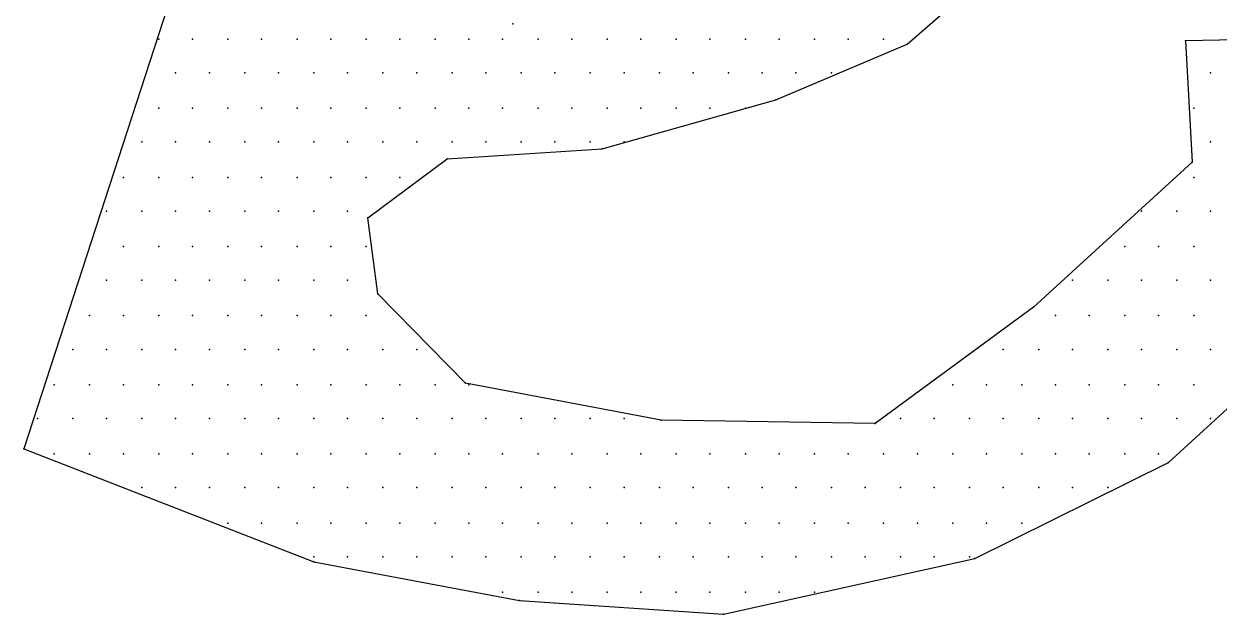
# Model space of a CAD drawing. Extents: x 180421 to 181317, y 668879 to 669680.
# Drawn here: x 180623.005 to 180626.748, y 669621.802 to 669623.65 of the extents above; entities that cross this region are included whole.
import ezdxf

# ---------------------------------------------------------------- set-up
doc = ezdxf.new("R2010")
doc.units = 0
doc.header["$LTSCALE"] = 2.5
doc.header["$MEASUREMENT"] = 0
doc.layers.add('KOTERET', color=1, linetype='CONTINUOUS')

msp = doc.modelspace()

# ---------------------------------------------------------------- linework, layer by layer
at = {"layer": 'KOTERET', "color": 2, "linetype": 'Continuous'}
for points in [[(180623.9343, 669625.1751), (180623.0053, 669622.3197)], [(180625.7711, 669623.5864), (180626.1036, 669623.8767)], [(180623.4275, 669623.6022), (180623.4275, 669623.6022)], [(180623.5331, 669623.6022), (180623.5331, 669623.6022)], [(180623.644, 669623.6022), (180623.644, 669623.6022)], [(180623.7495, 669623.6022), (180623.7495, 669623.6022)], [(180623.8604, 669623.6022), (180623.8604, 669623.6022)], [(180623.9659, 669623.6022), (180623.9659, 669623.6022)], [(180624.0768, 669623.6022), (180624.0768, 669623.6022)], [(180624.1823, 669623.6022), (180624.1823, 669623.6022)], [(180624.2932, 669623.6022), (180624.2932, 669623.6022)], [(180624.3987, 669623.6022), (180624.3987, 669623.6022)], [(180624.5043, 669623.6022), (180624.5043, 669623.6022)], [(180624.6151, 669623.6022), (180624.6151, 669623.6022)], [(180624.7207, 669623.6022), (180624.7207, 669623.6022)], [(180624.8315, 669623.6022), (180624.8315, 669623.6022)], [(180624.9371, 669623.6022), (180624.9371, 669623.6022)], [(180625.0479, 669623.6022), (180625.0479, 669623.6022)], [(180625.1535, 669623.6022), (180625.1535, 669623.6022)], [(180625.2643, 669623.6022), (180625.2643, 669623.6022)], [(180625.3699, 669623.6022), (180625.3699, 669623.6022)], [(180625.4808, 669623.6022), (180625.4808, 669623.6022)], [(180625.5863, 669623.6022), (180625.5863, 669623.6022)], [(180625.6972, 669623.6022), (180625.6972, 669623.6022)], [(180627.7029, 669623.6181), (180626.6419, 669623.597)], [(180626.6419, 669623.597), (180626.6631, 669623.2169)], [(180625.3594, 669623.4122), (180625.7711, 669623.5864)], [(180623.4803, 669623.4967), (180623.4803, 669623.4967)], [(180623.5859, 669623.4967), (180623.5859, 669623.4967)], [(180623.6967, 669623.4967), (180623.6967, 669623.4967)], [(180623.8023, 669623.4967), (180623.8023, 669623.4967)], [(180623.9131, 669623.4967), (180623.9131, 669623.4967)], [(180624.0187, 669623.4967), (180624.0187, 669623.4967)], [(180624.1295, 669623.4967), (180624.1295, 669623.4967)], [(180624.2351, 669623.4967), (180624.2351, 669623.4967)], [(180624.3459, 669623.4967), (180624.3459, 669623.4967)], [(180624.4515, 669623.4967), (180624.4515, 669623.4967)], [(180624.5624, 669623.4967), (180624.5624, 669623.4967)], [(180624.6679, 669623.4967), (180624.6679, 669623.4967)], [(180624.7788, 669623.4967), (180624.7788, 669623.4967)], [(180624.8843, 669623.4967), (180624.8843, 669623.4967)], [(180624.9952, 669623.4967), (180624.9952, 669623.4967)], [(180625.1007, 669623.4967), (180625.1007, 669623.4967)], [(180625.2116, 669623.4967), (180625.2116, 669623.4967)], [(180625.3171, 669623.4967), (180625.3171, 669623.4967)], [(180625.4227, 669623.4967), (180625.4227, 669623.4967)], [(180625.5335, 669623.4967), (180625.5335, 669623.4967)], [(180626.7211, 669623.4967), (180626.7211, 669623.4967)], [(180624.8157, 669623.2592), (180625.3594, 669623.4122)], [(180623.4275, 669623.3858), (180623.4275, 669623.3858)], [(180623.5331, 669623.3858), (180623.5331, 669623.3858)], [(180623.644, 669623.3858), (180623.644, 669623.3858)], [(180623.7495, 669623.3858), (180623.7495, 669623.3858)], [(180623.8604, 669623.3858), (180623.8604, 669623.3858)], [(180623.9659, 669623.3858), (180623.9659, 669623.3858)], [(180624.0768, 669623.3858), (180624.0768, 669623.3858)], [(180624.1823, 669623.3858), (180624.1823, 669623.3858)], [(180624.2932, 669623.3858), (180624.2932, 669623.3858)], [(180624.3987, 669623.3858), (180624.3987, 669623.3858)], [(180624.5043, 669623.3858), (180624.5043, 669623.3858)], [(180624.6151, 669623.3858), (180624.6151, 669623.3858)], [(180624.7207, 669623.3858), (180624.7207, 669623.3858)], [(180624.8315, 669623.3858), (180624.8315, 669623.3858)], [(180624.9371, 669623.3858), (180624.9371, 669623.3858)], [(180625.0479, 669623.3858), (180625.0479, 669623.3858)], [(180625.1535, 669623.3858), (180625.1535, 669623.3858)], [(180625.2643, 669623.3858), (180625.2643, 669623.3858)], [(180626.6683, 669623.3858), (180626.6683, 669623.3858)], [(180623.3748, 669623.2803), (180623.3748, 669623.2803)], [(180623.4803, 669623.2803), (180623.4803, 669623.2803)], [(180623.5859, 669623.2803), (180623.5859, 669623.2803)], [(180623.6967, 669623.2803), (180623.6967, 669623.2803)], [(180623.8023, 669623.2803), (180623.8023, 669623.2803)], [(180623.9131, 669623.2803), (180623.9131, 669623.2803)], [(180624.0187, 669623.2803), (180624.0187, 669623.2803)], [(180624.1295, 669623.2803), (180624.1295, 669623.2803)], [(180624.2351, 669623.2803), (180624.2351, 669623.2803)], [(180624.3301, 669623.2275), (180624.8157, 669623.2592)], [(180624.3459, 669623.2803), (180624.3459, 669623.2803)], [(180624.4515, 669623.2803), (180624.4515, 669623.2803)], [(180624.5624, 669623.2803), (180624.5624, 669623.2803)], [(180624.6679, 669623.2803), (180624.6679, 669623.2803)], [(180624.7788, 669623.2803), (180624.7788, 669623.2803)], [(180624.8843, 669623.2803), (180624.8843, 669623.2803)], [(180626.7211, 669623.2803), (180626.7211, 669623.2803)], [(180624.082, 669623.0428), (180624.3301, 669623.2275)], [(180626.6631, 669623.2169), (180626.1669, 669622.763)], [(180623.3167, 669623.1694), (180623.3167, 669623.1694)], [(180623.4275, 669623.1694), (180623.4275, 669623.1694)], [(180623.5331, 669623.1694), (180623.5331, 669623.1694)], [(180623.644, 669623.1694), (180623.644, 669623.1694)], [(180623.7495, 669623.1694), (180623.7495, 669623.1694)], [(180623.8604, 669623.1694), (180623.8604, 669623.1694)], [(180623.9659, 669623.1694), (180623.9659, 669623.1694)], [(180624.0768, 669623.1694), (180624.0768, 669623.1694)], [(180624.1823, 669623.1694), (180624.1823, 669623.1694)], [(180626.6683, 669623.1694), (180626.6683, 669623.1694)], [(180623.2639, 669623.0639), (180623.2639, 669623.0639)], [(180623.3748, 669623.0639), (180623.3748, 669623.0639)], [(180623.4803, 669623.0639), (180623.4803, 669623.0639)], [(180623.5859, 669623.0639), (180623.5859, 669623.0639)], [(180623.6967, 669623.0639), (180623.6967, 669623.0639)], [(180623.8023, 669623.0639), (180623.8023, 669623.0639)], [(180623.9131, 669623.0639), (180623.9131, 669623.0639)], [(180624.0187, 669623.0639), (180624.0187, 669623.0639)], [(180624.1137, 669622.8052), (180624.082, 669623.0428)], [(180626.5047, 669623.0639), (180626.5047, 669623.0639)], [(180626.6156, 669623.0639), (180626.6156, 669623.0639)], [(180626.7211, 669623.0639), (180626.7211, 669623.0639)], [(180623.3167, 669622.953), (180623.3167, 669622.953)], [(180623.4275, 669622.953), (180623.4275, 669622.953)], [(180623.5331, 669622.953), (180623.5331, 669622.953)], [(180623.644, 669622.953), (180623.644, 669622.953)], [(180623.7495, 669622.953), (180623.7495, 669622.953)], [(180623.8604, 669622.953), (180623.8604, 669622.953)], [(180623.9659, 669622.953), (180623.9659, 669622.953)], [(180624.0768, 669622.953), (180624.0768, 669622.953)], [(180626.4519, 669622.953), (180626.4519, 669622.953)], [(180626.5575, 669622.953), (180626.5575, 669622.953)], [(180626.6683, 669622.953), (180626.6683, 669622.953)], [(180623.2639, 669622.8475), (180623.2639, 669622.8475)], [(180623.3748, 669622.8475), (180623.3748, 669622.8475)], [(180623.4803, 669622.8475), (180623.4803, 669622.8475)], [(180623.5859, 669622.8475), (180623.5859, 669622.8475)], [(180623.6967, 669622.8475), (180623.6967, 669622.8475)], [(180623.8023, 669622.8475), (180623.8023, 669622.8475)], [(180623.9131, 669622.8475), (180623.9131, 669622.8475)], [(180624.0187, 669622.8475), (180624.0187, 669622.8475)], [(180626.2883, 669622.8475), (180626.2883, 669622.8475)], [(180626.3992, 669622.8475), (180626.3992, 669622.8475)], [(180626.5047, 669622.8475), (180626.5047, 669622.8475)], [(180626.6156, 669622.8475), (180626.6156, 669622.8475)], [(180626.7211, 669622.8475), (180626.7211, 669622.8475)], [(180624.3882, 669622.5255), (180624.1137, 669622.8052)], [(180626.5892, 669622.2774), (180627.1962, 669622.8316)], [(180623.2111, 669622.7366), (180623.2111, 669622.7366)], [(180623.3167, 669622.7366), (180623.3167, 669622.7366)], [(180623.4275, 669622.7366), (180623.4275, 669622.7366)], [(180623.5331, 669622.7366), (180623.5331, 669622.7366)], [(180623.644, 669622.7366), (180623.644, 669622.7366)], [(180623.7495, 669622.7366), (180623.7495, 669622.7366)], [(180623.8604, 669622.7366), (180623.8604, 669622.7366)], [(180623.9659, 669622.7366), (180623.9659, 669622.7366)], [(180624.0768, 669622.7366), (180624.0768, 669622.7366)], [(180626.1669, 669622.763), (180625.6708, 669622.3988)], [(180626.2355, 669622.7366), (180626.2355, 669622.7366)], [(180626.3411, 669622.7366), (180626.3411, 669622.7366)], [(180626.4519, 669622.7366), (180626.4519, 669622.7366)], [(180626.5575, 669622.7366), (180626.5575, 669622.7366)], [(180626.6683, 669622.7366), (180626.6683, 669622.7366)], [(180623.1584, 669622.6311), (180623.1584, 669622.6311)], [(180623.2639, 669622.6311), (180623.2639, 669622.6311)], [(180623.3748, 669622.6311), (180623.3748, 669622.6311)], [(180623.4803, 669622.6311), (180623.4803, 669622.6311)], [(180623.5859, 669622.6311), (180623.5859, 669622.6311)], [(180623.6967, 669622.6311), (180623.6967, 669622.6311)], [(180623.8023, 669622.6311), (180623.8023, 669622.6311)], [(180623.9131, 669622.6311), (180623.9131, 669622.6311)], [(180624.0187, 669622.6311), (180624.0187, 669622.6311)], [(180624.1295, 669622.6311), (180624.1295, 669622.6311)], [(180624.2351, 669622.6311), (180624.2351, 669622.6311)], [(180626.0719, 669622.6311), (180626.0719, 669622.6311)], [(180626.1827, 669622.6311), (180626.1827, 669622.6311)], [(180626.2883, 669622.6311), (180626.2883, 669622.6311)], [(180626.3992, 669622.6311), (180626.3992, 669622.6311)], [(180626.5047, 669622.6311), (180626.5047, 669622.6311)], [(180626.6156, 669622.6311), (180626.6156, 669622.6311)], [(180626.7211, 669622.6311), (180626.7211, 669622.6311)], [(180623.1003, 669622.5202), (180623.1003, 669622.5202)], [(180623.2111, 669622.5202), (180623.2111, 669622.5202)], [(180623.3167, 669622.5202), (180623.3167, 669622.5202)], [(180623.4275, 669622.5202), (180623.4275, 669622.5202)], [(180623.5331, 669622.5202), (180623.5331, 669622.5202)], [(180623.644, 669622.5202), (180623.644, 669622.5202)], [(180623.7495, 669622.5202), (180623.7495, 669622.5202)], [(180623.8604, 669622.5202), (180623.8604, 669622.5202)], [(180623.9659, 669622.5202), (180623.9659, 669622.5202)], [(180624.0768, 669622.5202), (180624.0768, 669622.5202)], [(180624.1823, 669622.5202), (180624.1823, 669622.5202)], [(180624.2932, 669622.5202), (180624.2932, 669622.5202)], [(180625.0004, 669622.4094), (180624.3882, 669622.5255)], [(180624.3987, 669622.5202), (180624.3987, 669622.5202)], [(180625.9136, 669622.5202), (180625.9136, 669622.5202)], [(180626.0191, 669622.5202), (180626.0191, 669622.5202)], [(180626.13, 669622.5202), (180626.13, 669622.5202)], [(180626.2355, 669622.5202), (180626.2355, 669622.5202)], [(180626.3411, 669622.5202), (180626.3411, 669622.5202)], [(180626.4519, 669622.5202), (180626.4519, 669622.5202)], [(180626.5575, 669622.5202), (180626.5575, 669622.5202)], [(180626.6683, 669622.5202), (180626.6683, 669622.5202)], [(180623.0475, 669622.4147), (180623.0475, 669622.4147)], [(180623.1584, 669622.4147), (180623.1584, 669622.4147)], [(180623.2639, 669622.4147), (180623.2639, 669622.4147)], [(180623.3748, 669622.4147), (180623.3748, 669622.4147)], [(180623.4803, 669622.4147), (180623.4803, 669622.4147)], [(180623.5859, 669622.4147), (180623.5859, 669622.4147)], [(180623.6967, 669622.4147), (180623.6967, 669622.4147)], [(180623.8023, 669622.4147), (180623.8023, 669622.4147)], [(180623.9131, 669622.4147), (180623.9131, 669622.4147)], [(180624.0187, 669622.4147), (180624.0187, 669622.4147)], [(180624.1295, 669622.4147), (180624.1295, 669622.4147)], [(180624.2351, 669622.4147), (180624.2351, 669622.4147)], [(180624.3459, 669622.4147), (180624.3459, 669622.4147)], [(180624.4515, 669622.4147), (180624.4515, 669622.4147)], [(180624.5624, 669622.4147), (180624.5624, 669622.4147)], [(180624.6679, 669622.4147), (180624.6679, 669622.4147)], [(180624.7788, 669622.4147), (180624.7788, 669622.4147)], [(180624.8843, 669622.4147), (180624.8843, 669622.4147)], [(180625.6708, 669622.3988), (180625.0004, 669622.4094)], [(180625.7499, 669622.4147), (180625.7499, 669622.4147)], [(180625.8555, 669622.4147), (180625.8555, 669622.4147)], [(180625.9663, 669622.4147), (180625.9663, 669622.4147)], [(180626.0719, 669622.4147), (180626.0719, 669622.4147)], [(180626.1827, 669622.4147), (180626.1827, 669622.4147)], [(180626.2883, 669622.4147), (180626.2883, 669622.4147)], [(180626.3992, 669622.4147), (180626.3992, 669622.4147)], [(180626.5047, 669622.4147), (180626.5047, 669622.4147)], [(180626.6156, 669622.4147), (180626.6156, 669622.4147)], [(180626.7211, 669622.4147), (180626.7211, 669622.4147)], [(180623.0053, 669622.3197), (180623.9131, 669621.966)], [(180623.1003, 669622.3038), (180623.1003, 669622.3038)], [(180623.2111, 669622.3038), (180623.2111, 669622.3038)], [(180623.3167, 669622.3038), (180623.3167, 669622.3038)], [(180623.4275, 669622.3038), (180623.4275, 669622.3038)], [(180623.5331, 669622.3038), (180623.5331, 669622.3038)], [(180623.644, 669622.3038), (180623.644, 669622.3038)], [(180623.7495, 669622.3038), (180623.7495, 669622.3038)], [(180623.8604, 669622.3038), (180623.8604, 669622.3038)], [(180623.9659, 669622.3038), (180623.9659, 669622.3038)], [(180624.0768, 669622.3038), (180624.0768, 669622.3038)], [(180624.1823, 669622.3038), (180624.1823, 669622.3038)], [(180624.2932, 669622.3038), (180624.2932, 669622.3038)], [(180624.3987, 669622.3038), (180624.3987, 669622.3038)], [(180624.5043, 669622.3038), (180624.5043, 669622.3038)], [(180624.6151, 669622.3038), (180624.6151, 669622.3038)], [(180624.7207, 669622.3038), (180624.7207, 669622.3038)], [(180624.8315, 669622.3038), (180624.8315, 669622.3038)], [(180624.9371, 669622.3038), (180624.9371, 669622.3038)], [(180625.0479, 669622.3038), (180625.0479, 669622.3038)], [(180625.1535, 669622.3038), (180625.1535, 669622.3038)], [(180625.2643, 669622.3038), (180625.2643, 669622.3038)], [(180625.3699, 669622.3038), (180625.3699, 669622.3038)], [(180625.4808, 669622.3038), (180625.4808, 669622.3038)], [(180625.5863, 669622.3038), (180625.5863, 669622.3038)], [(180625.6972, 669622.3038), (180625.6972, 669622.3038)], [(180625.8027, 669622.3038), (180625.8027, 669622.3038)], [(180625.9136, 669622.3038), (180625.9136, 669622.3038)], [(180626.0191, 669622.3038), (180626.0191, 669622.3038)], [(180626.13, 669622.3038), (180626.13, 669622.3038)], [(180626.2355, 669622.3038), (180626.2355, 669622.3038)], [(180626.3411, 669622.3038), (180626.3411, 669622.3038)], [(180626.4519, 669622.3038), (180626.4519, 669622.3038)], [(180626.5575, 669622.3038), (180626.5575, 669622.3038)], [(180625.9822, 669621.9766), (180626.5892, 669622.2774)], [(180623.3748, 669622.1983), (180623.3748, 669622.1983)], [(180623.4803, 669622.1983), (180623.4803, 669622.1983)], [(180623.5859, 669622.1983), (180623.5859, 669622.1983)], [(180623.6967, 669622.1983), (180623.6967, 669622.1983)], [(180623.8023, 669622.1983), (180623.8023, 669622.1983)], [(180623.9131, 669622.1983), (180623.9131, 669622.1983)], [(180624.0187, 669622.1983), (180624.0187, 669622.1983)], [(180624.1295, 669622.1983), (180624.1295, 669622.1983)], [(180624.2351, 669622.1983), (180624.2351, 669622.1983)], [(180624.3459, 669622.1983), (180624.3459, 669622.1983)], [(180624.4515, 669622.1983), (180624.4515, 669622.1983)], [(180624.5624, 669622.1983), (180624.5624, 669622.1983)], [(180624.6679, 669622.1983), (180624.6679, 669622.1983)], [(180624.7788, 669622.1983), (180624.7788, 669622.1983)], [(180624.8843, 669622.1983), (180624.8843, 669622.1983)], [(180624.9952, 669622.1983), (180624.9952, 669622.1983)], [(180625.1007, 669622.1983), (180625.1007, 669622.1983)], [(180625.2116, 669622.1983), (180625.2116, 669622.1983)], [(180625.3171, 669622.1983), (180625.3171, 669622.1983)], [(180625.4227, 669622.1983), (180625.4227, 669622.1983)], [(180625.5335, 669622.1983), (180625.5335, 669622.1983)], [(180625.6391, 669622.1983), (180625.6391, 669622.1983)], [(180625.7499, 669622.1983), (180625.7499, 669622.1983)], [(180625.8555, 669622.1983), (180625.8555, 669622.1983)], [(180625.9663, 669622.1983), (180625.9663, 669622.1983)], [(180626.0719, 669622.1983), (180626.0719, 669622.1983)], [(180626.1827, 669622.1983), (180626.1827, 669622.1983)], [(180626.2883, 669622.1983), (180626.2883, 669622.1983)], [(180626.3992, 669622.1983), (180626.3992, 669622.1983)], [(180623.644, 669622.0874), (180623.644, 669622.0874)], [(180623.7495, 669622.0874), (180623.7495, 669622.0874)], [(180623.8604, 669622.0874), (180623.8604, 669622.0874)], [(180623.9659, 669622.0874), (180623.9659, 669622.0874)], [(180624.0768, 669622.0874), (180624.0768, 669622.0874)], [(180624.1823, 669622.0874), (180624.1823, 669622.0874)], [(180624.2932, 669622.0874), (180624.2932, 669622.0874)], [(180624.3987, 669622.0874), (180624.3987, 669622.0874)], [(180624.5043, 669622.0874), (180624.5043, 669622.0874)], [(180624.6151, 669622.0874), (180624.6151, 669622.0874)], [(180624.7207, 669622.0874), (180624.7207, 669622.0874)], [(180624.8315, 669622.0874), (180624.8315, 669622.0874)], [(180624.9371, 669622.0874), (180624.9371, 669622.0874)], [(180625.0479, 669622.0874), (180625.0479, 669622.0874)], [(180625.1535, 669622.0874), (180625.1535, 669622.0874)], [(180625.2643, 669622.0874), (180625.2643, 669622.0874)], [(180625.3699, 669622.0874), (180625.3699, 669622.0874)], [(180625.4808, 669622.0874), (180625.4808, 669622.0874)], [(180625.5863, 669622.0874), (180625.5863, 669622.0874)], [(180625.6972, 669622.0874), (180625.6972, 669622.0874)], [(180625.8027, 669622.0874), (180625.8027, 669622.0874)], [(180625.9136, 669622.0874), (180625.9136, 669622.0874)], [(180626.0191, 669622.0874), (180626.0191, 669622.0874)], [(180626.13, 669622.0874), (180626.13, 669622.0874)], [(180623.9131, 669621.9818), (180623.9131, 669621.9818)], [(180624.0187, 669621.9818), (180624.0187, 669621.9818)], [(180624.1295, 669621.9818), (180624.1295, 669621.9818)], [(180624.2351, 669621.9818), (180624.2351, 669621.9818)], [(180624.3459, 669621.9818), (180624.3459, 669621.9818)], [(180624.4515, 669621.9818), (180624.4515, 669621.9818)], [(180624.5624, 669621.9818), (180624.5624, 669621.9818)], [(180624.6679, 669621.9818), (180624.6679, 669621.9818)], [(180624.7788, 669621.9818), (180624.7788, 669621.9818)], [(180624.8843, 669621.9818), (180624.8843, 669621.9818)], [(180624.9952, 669621.9818), (180624.9952, 669621.9818)], [(180625.1007, 669621.9818), (180625.1007, 669621.9818)], [(180625.2116, 669621.9818), (180625.2116, 669621.9818)], [(180625.3171, 669621.9818), (180625.3171, 669621.9818)], [(180625.4227, 669621.9818), (180625.4227, 669621.9818)], [(180625.5335, 669621.9818), (180625.5335, 669621.9818)], [(180625.6391, 669621.9818), (180625.6391, 669621.9818)], [(180625.7499, 669621.9818), (180625.7499, 669621.9818)], [(180625.8555, 669621.9818), (180625.8555, 669621.9818)], [(180625.9663, 669621.9818), (180625.9663, 669621.9818)], [(180623.9131, 669621.966), (180624.5571, 669621.8446)], [(180625.1957, 669621.8024), (180625.9822, 669621.9766)], [(180624.5043, 669621.871), (180624.5043, 669621.871)], [(180624.6151, 669621.871), (180624.6151, 669621.871)], [(180624.7207, 669621.871), (180624.7207, 669621.871)], [(180624.8315, 669621.871), (180624.8315, 669621.871)], [(180624.9371, 669621.871), (180624.9371, 669621.871)], [(180625.0479, 669621.871), (180625.0479, 669621.871)], [(180625.1535, 669621.871), (180625.1535, 669621.871)], [(180625.2643, 669621.871), (180625.2643, 669621.871)], [(180625.3699, 669621.871), (180625.3699, 669621.871)], [(180625.4808, 669621.871), (180625.4808, 669621.871)], [(180624.5571, 669621.8446), (180625.1957, 669621.8024)]]:
    msp.add_lwpolyline(points, dxfattribs=at)
at = {"layer": 'KOTERET', "color": 1}
for p in [(180624.536, 669623.6497), (180624.536, 669623.6497), (180623.4275, 669623.6022), (180623.4275, 669623.6022), (180623.5331, 669623.6022), (180623.5331, 669623.6022), (180623.644, 669623.6022), (180623.644, 669623.6022), (180623.7495, 669623.6022), (180623.7495, 669623.6022), (180623.8604, 669623.6022), (180623.8604, 669623.6022), (180623.9659, 669623.6022), (180623.9659, 669623.6022), (180624.0768, 669623.6022), (180624.0768, 669623.6022), (180624.1823, 669623.6022), (180624.1823, 669623.6022), (180624.2932, 669623.6022), (180624.2932, 669623.6022), (180624.3987, 669623.6022), (180624.3987, 669623.6022), (180624.5043, 669623.6022), (180624.5043, 669623.6022), (180624.6151, 669623.6022), (180624.6151, 669623.6022), (180624.7207, 669623.6022), (180624.7207, 669623.6022), (180624.8315, 669623.6022), (180624.8315, 669623.6022), (180624.9371, 669623.6022), (180624.9371, 669623.6022), (180625.0479, 669623.6022), (180625.0479, 669623.6022), (180625.1535, 669623.6022), (180625.1535, 669623.6022), (180625.2643, 669623.6022), (180625.2643, 669623.6022), (180625.3699, 669623.6022), (180625.3699, 669623.6022), (180625.4808, 669623.6022), (180625.4808, 669623.6022), (180625.5863, 669623.6022), (180625.5863, 669623.6022), (180625.6972, 669623.6022), (180625.6972, 669623.6022), (180626.6419, 669623.597), (180626.6419, 669623.597), (180625.7711, 669623.5864), (180625.7711, 669623.5864), (180623.4803, 669623.4967), (180623.4803, 669623.4967), (180623.5859, 669623.4967), (180623.5859, 669623.4967), (180623.6967, 669623.4967), (180623.6967, 669623.4967), (180623.8023, 669623.4967), (180623.8023, 669623.4967), (180623.9131, 669623.4967), (180623.9131, 669623.4967), (180624.0187, 669623.4967), (180624.0187, 669623.4967), (180624.1295, 669623.4967), (180624.1295, 669623.4967), (180624.2351, 669623.4967), (180624.2351, 669623.4967), (180624.3459, 669623.4967), (180624.3459, 669623.4967), (180624.4515, 669623.4967), (180624.4515, 669623.4967), (180624.5624, 669623.4967), (180624.5624, 669623.4967), (180624.6679, 669623.4967), (180624.6679, 669623.4967), (180624.7788, 669623.4967), (180624.7788, 669623.4967), (180624.8843, 669623.4967), (180624.8843, 669623.4967), (180624.9952, 669623.4967), (180624.9952, 669623.4967), (180625.1007, 669623.4967), (180625.1007, 669623.4967), (180625.2116, 669623.4967), (180625.2116, 669623.4967), (180625.3171, 669623.4967), (180625.3171, 669623.4967), (180625.4227, 669623.4967), (180625.4227, 669623.4967), (180625.5335, 669623.4967), (180625.5335, 669623.4967), (180626.7211, 669623.4967), (180626.7211, 669623.4967), (180625.3594, 669623.4122), (180625.3594, 669623.4122), (180623.4275, 669623.3858), (180623.4275, 669623.3858), (180623.5331, 669623.3858), (180623.5331, 669623.3858), (180623.644, 669623.3858), (180623.644, 669623.3858), (180623.7495, 669623.3858), (180623.7495, 669623.3858), (180623.8604, 669623.3858), (180623.8604, 669623.3858), (180623.9659, 669623.3858), (180623.9659, 669623.3858), (180624.0768, 669623.3858), (180624.0768, 669623.3858), (180624.1823, 669623.3858), (180624.1823, 669623.3858), (180624.2932, 669623.3858), (180624.2932, 669623.3858), (180624.3987, 669623.3858), (180624.3987, 669623.3858), (180624.5043, 669623.3858), (180624.5043, 669623.3858), (180624.6151, 669623.3858), (180624.6151, 669623.3858), (180624.7207, 669623.3858), (180624.7207, 669623.3858), (180624.8315, 669623.3858), (180624.8315, 669623.3858), (180624.9371, 669623.3858), (180624.9371, 669623.3858), (180625.0479, 669623.3858), (180625.0479, 669623.3858), (180625.1535, 669623.3858), (180625.1535, 669623.3858), (180625.2643, 669623.3858), (180625.2643, 669623.3858), (180626.6683, 669623.3858), (180626.6683, 669623.3858), (180623.3748, 669623.2803), (180623.3748, 669623.2803), (180623.4803, 669623.2803), (180623.4803, 669623.2803), (180623.5859, 669623.2803), (180623.5859, 669623.2803), (180623.6967, 669623.2803), (180623.6967, 669623.2803), (180623.8023, 669623.2803), (180623.8023, 669623.2803), (180623.9131, 669623.2803), (180623.9131, 669623.2803), (180624.0187, 669623.2803), (180624.0187, 669623.2803), (180624.1295, 669623.2803), (180624.1295, 669623.2803), (180624.2351, 669623.2803), (180624.2351, 669623.2803), (180624.3459, 669623.2803), (180624.3459, 669623.2803), (180624.4515, 669623.2803), (180624.4515, 669623.2803), (180624.5624, 669623.2803), (180624.5624, 669623.2803), (180624.6679, 669623.2803), (180624.6679, 669623.2803), (180624.7788, 669623.2803), (180624.7788, 669623.2803), (180624.8157, 669623.2592), (180624.8157, 669623.2592), (180624.8843, 669623.2803), (180624.8843, 669623.2803), (180626.7211, 669623.2803), (180626.7211, 669623.2803), (180624.3301, 669623.2275), (180624.3301, 669623.2275), (180626.6631, 669623.2169), (180626.6631, 669623.2169), (180623.3167, 669623.1694), (180623.3167, 669623.1694), (180623.4275, 669623.1694), (180623.4275, 669623.1694), (180623.5331, 669623.1694), (180623.5331, 669623.1694), (180623.644, 669623.1694), (180623.644, 669623.1694), (180623.7495, 669623.1694), (180623.7495, 669623.1694), (180623.8604, 669623.1694), (180623.8604, 669623.1694), (180623.9659, 669623.1694), (180623.9659, 669623.1694), (180624.0768, 669623.1694), (180624.0768, 669623.1694), (180624.1823, 669623.1694), (180624.1823, 669623.1694), (180626.6683, 669623.1694), (180626.6683, 669623.1694), (180623.2639, 669623.0639), (180623.2639, 669623.0639), (180623.3748, 669623.0639), (180623.3748, 669623.0639), (180623.4803, 669623.0639), (180623.4803, 669623.0639), (180623.5859, 669623.0639), (180623.5859, 669623.0639), (180623.6967, 669623.0639), (180623.6967, 669623.0639), (180623.8023, 669623.0639), (180623.8023, 669623.0639), (180623.9131, 669623.0639), (180623.9131, 669623.0639), (180624.0187, 669623.0639), (180624.0187, 669623.0639), (180624.082, 669623.0428), (180624.082, 669623.0428), (180626.5047, 669623.0639), (180626.5047, 669623.0639), (180626.6156, 669623.0639), (180626.6156, 669623.0639), (180626.7211, 669623.0639), (180626.7211, 669623.0639), (180623.3167, 669622.953), (180623.3167, 669622.953), (180623.4275, 669622.953), (180623.4275, 669622.953), (180623.5331, 669622.953), (180623.5331, 669622.953), (180623.644, 669622.953), (180623.644, 669622.953), (180623.7495, 669622.953), (180623.7495, 669622.953), (180623.8604, 669622.953), (180623.8604, 669622.953), (180623.9659, 669622.953), (180623.9659, 669622.953), (180624.0768, 669622.953), (180624.0768, 669622.953), (180626.4519, 669622.953), (180626.4519, 669622.953), (180626.5575, 669622.953), (180626.5575, 669622.953), (180626.6683, 669622.953), (180626.6683, 669622.953), (180623.2639, 669622.8475), (180623.2639, 669622.8475), (180623.3748, 669622.8475), (180623.3748, 669622.8475), (180623.4803, 669622.8475), (180623.4803, 669622.8475), (180623.5859, 669622.8475), (180623.5859, 669622.8475), (180623.6967, 669622.8475), (180623.6967, 669622.8475), (180623.8023, 669622.8475), (180623.8023, 669622.8475), (180623.9131, 669622.8475), (180623.9131, 669622.8475), (180624.0187, 669622.8475), (180624.0187, 669622.8475), (180626.2883, 669622.8475), (180626.2883, 669622.8475), (180626.3992, 669622.8475), (180626.3992, 669622.8475), (180626.5047, 669622.8475), (180626.5047, 669622.8475), (180626.6156, 669622.8475), (180626.6156, 669622.8475), (180626.7211, 669622.8475), (180626.7211, 669622.8475), (180624.1137, 669622.8052), (180624.1137, 669622.8052), (180623.2111, 669622.7366), (180623.2111, 669622.7366), (180623.3167, 669622.7366), (180623.3167, 669622.7366), (180623.4275, 669622.7366), (180623.4275, 669622.7366), (180623.5331, 669622.7366), (180623.5331, 669622.7366), (180623.644, 669622.7366), (180623.644, 669622.7366), (180623.7495, 669622.7366), (180623.7495, 669622.7366), (180623.8604, 669622.7366), (180623.8604, 669622.7366), (180623.9659, 669622.7366), (180623.9659, 669622.7366), (180624.0768, 669622.7366), (180624.0768, 669622.7366), (180626.1669, 669622.763), (180626.1669, 669622.763), (180626.2355, 669622.7366), (180626.2355, 669622.7366), (180626.3411, 669622.7366), (180626.3411, 669622.7366), (180626.4519, 669622.7366), (180626.4519, 669622.7366), (180626.5575, 669622.7366), (180626.5575, 669622.7366), (180626.6683, 669622.7366), (180626.6683, 669622.7366), (180623.1584, 669622.6311), (180623.1584, 669622.6311), (180623.2639, 669622.6311), (180623.2639, 669622.6311), (180623.3748, 669622.6311), (180623.3748, 669622.6311), (180623.4803, 669622.6311), (180623.4803, 669622.6311), (180623.5859, 669622.6311), (180623.5859, 669622.6311), (180623.6967, 669622.6311), (180623.6967, 669622.6311), (180623.8023, 669622.6311), (180623.8023, 669622.6311), (180623.9131, 669622.6311), (180623.9131, 669622.6311), (180624.0187, 669622.6311), (180624.0187, 669622.6311), (180624.1295, 669622.6311), (180624.1295, 669622.6311), (180624.2351, 669622.6311), (180624.2351, 669622.6311), (180626.0719, 669622.6311), (180626.0719, 669622.6311), (180626.1827, 669622.6311), (180626.1827, 669622.6311), (180626.2883, 669622.6311), (180626.2883, 669622.6311), (180626.3992, 669622.6311), (180626.3992, 669622.6311), (180626.5047, 669622.6311), (180626.5047, 669622.6311), (180626.6156, 669622.6311), (180626.6156, 669622.6311), (180626.7211, 669622.6311), (180626.7211, 669622.6311), (180623.1003, 669622.5202), (180623.1003, 669622.5202), (180623.2111, 669622.5202), (180623.2111, 669622.5202), (180623.3167, 669622.5202), (180623.3167, 669622.5202), (180623.4275, 669622.5202), (180623.4275, 669622.5202), (180623.5331, 669622.5202), (180623.5331, 669622.5202), (180623.644, 669622.5202), (180623.644, 669622.5202), (180623.7495, 669622.5202), (180623.7495, 669622.5202), (180623.8604, 669622.5202), (180623.8604, 669622.5202), (180623.9659, 669622.5202), (180623.9659, 669622.5202), (180624.0768, 669622.5202), (180624.0768, 669622.5202), (180624.1823, 669622.5202), (180624.1823, 669622.5202), (180624.2932, 669622.5202), (180624.2932, 669622.5202), (180624.3882, 669622.5255), (180624.3882, 669622.5255), (180624.3987, 669622.5202), (180624.3987, 669622.5202), (180625.9136, 669622.5202), (180625.9136, 669622.5202), (180626.0191, 669622.5202), (180626.0191, 669622.5202), (180626.13, 669622.5202), (180626.13, 669622.5202), (180626.2355, 669622.5202), (180626.2355, 669622.5202), (180626.3411, 669622.5202), (180626.3411, 669622.5202), (180626.4519, 669622.5202), (180626.4519, 669622.5202), (180626.5575, 669622.5202), (180626.5575, 669622.5202), (180626.6683, 669622.5202), (180626.6683, 669622.5202), (180623.0475, 669622.4147), (180623.0475, 669622.4147), (180623.1584, 669622.4147), (180623.1584, 669622.4147), (180623.2639, 669622.4147), (180623.2639, 669622.4147), (180623.3748, 669622.4147), (180623.3748, 669622.4147), (180623.4803, 669622.4147), (180623.4803, 669622.4147), (180623.5859, 669622.4147), (180623.5859, 669622.4147), (180623.6967, 669622.4147), (180623.6967, 669622.4147), (180623.8023, 669622.4147), (180623.8023, 669622.4147), (180623.9131, 669622.4147), (180623.9131, 669622.4147), (180624.0187, 669622.4147), (180624.0187, 669622.4147), (180624.1295, 669622.4147), (180624.1295, 669622.4147), (180624.2351, 669622.4147), (180624.2351, 669622.4147), (180624.3459, 669622.4147), (180624.3459, 669622.4147), (180624.4515, 669622.4147), (180624.4515, 669622.4147), (180624.5624, 669622.4147), (180624.5624, 669622.4147), (180624.6679, 669622.4147), (180624.6679, 669622.4147), (180624.7788, 669622.4147), (180624.7788, 669622.4147), (180624.8843, 669622.4147), (180624.8843, 669622.4147), (180625.0004, 669622.4094), (180625.0004, 669622.4094), (180625.6708, 669622.3988), (180625.6708, 669622.3988), (180625.7499, 669622.4147), (180625.7499, 669622.4147), (180625.8555, 669622.4147), (180625.8555, 669622.4147), (180625.9663, 669622.4147), (180625.9663, 669622.4147), (180626.0719, 669622.4147), (180626.0719, 669622.4147), (180626.1827, 669622.4147), (180626.1827, 669622.4147), (180626.2883, 669622.4147), (180626.2883, 669622.4147), (180626.3992, 669622.4147), (180626.3992, 669622.4147), (180626.5047, 669622.4147), (180626.5047, 669622.4147), (180626.6156, 669622.4147), (180626.6156, 669622.4147), (180626.7211, 669622.4147), (180626.7211, 669622.4147), (180623.0053, 669622.3197), (180623.0053, 669622.3197), (180623.1003, 669622.3038), (180623.1003, 669622.3038), (180623.2111, 669622.3038), (180623.2111, 669622.3038), (180623.3167, 669622.3038), (180623.3167, 669622.3038), (180623.4275, 669622.3038), (180623.4275, 669622.3038), (180623.5331, 669622.3038), (180623.5331, 669622.3038), (180623.644, 669622.3038), (180623.644, 669622.3038), (180623.7495, 669622.3038), (180623.7495, 669622.3038), (180623.8604, 669622.3038), (180623.8604, 669622.3038), (180623.9659, 669622.3038), (180623.9659, 669622.3038), (180624.0768, 669622.3038), (180624.0768, 669622.3038), (180624.1823, 669622.3038), (180624.1823, 669622.3038), (180624.2932, 669622.3038), (180624.2932, 669622.3038), (180624.3987, 669622.3038), (180624.3987, 669622.3038), (180624.5043, 669622.3038), (180624.5043, 669622.3038), (180624.6151, 669622.3038), (180624.6151, 669622.3038), (180624.7207, 669622.3038), (180624.7207, 669622.3038), (180624.8315, 669622.3038), (180624.8315, 669622.3038), (180624.9371, 669622.3038), (180624.9371, 669622.3038), (180625.0479, 669622.3038), (180625.0479, 669622.3038), (180625.1535, 669622.3038), (180625.1535, 669622.3038), (180625.2643, 669622.3038), (180625.2643, 669622.3038), (180625.3699, 669622.3038), (180625.3699, 669622.3038), (180625.4808, 669622.3038), (180625.4808, 669622.3038), (180625.5863, 669622.3038), (180625.5863, 669622.3038), (180625.6972, 669622.3038), (180625.6972, 669622.3038), (180625.8027, 669622.3038), (180625.8027, 669622.3038), (180625.9136, 669622.3038), (180625.9136, 669622.3038), (180626.0191, 669622.3038), (180626.0191, 669622.3038), (180626.13, 669622.3038), (180626.13, 669622.3038), (180626.2355, 669622.3038), (180626.2355, 669622.3038), (180626.3411, 669622.3038), (180626.3411, 669622.3038), (180626.4519, 669622.3038), (180626.4519, 669622.3038), (180626.5575, 669622.3038), (180626.5575, 669622.3038), (180626.5892, 669622.2774), (180626.5892, 669622.2774), (180623.3748, 669622.1983), (180623.3748, 669622.1983), (180623.4803, 669622.1983), (180623.4803, 669622.1983), (180623.5859, 669622.1983), (180623.5859, 669622.1983), (180623.6967, 669622.1983), (180623.6967, 669622.1983), (180623.8023, 669622.1983), (180623.8023, 669622.1983), (180623.9131, 669622.1983), (180623.9131, 669622.1983), (180624.0187, 669622.1983), (180624.0187, 669622.1983), (180624.1295, 669622.1983), (180624.1295, 669622.1983), (180624.2351, 669622.1983), (180624.2351, 669622.1983), (180624.3459, 669622.1983), (180624.3459, 669622.1983), (180624.4515, 669622.1983), (180624.4515, 669622.1983), (180624.5624, 669622.1983), (180624.5624, 669622.1983), (180624.6679, 669622.1983), (180624.6679, 669622.1983), (180624.7788, 669622.1983), (180624.7788, 669622.1983), (180624.8843, 669622.1983), (180624.8843, 669622.1983), (180624.9952, 669622.1983), (180624.9952, 669622.1983), (180625.1007, 669622.1983), (180625.1007, 669622.1983), (180625.2116, 669622.1983), (180625.2116, 669622.1983), (180625.3171, 669622.1983), (180625.3171, 669622.1983), (180625.4227, 669622.1983), (180625.4227, 669622.1983), (180625.5335, 669622.1983), (180625.5335, 669622.1983), (180625.6391, 669622.1983), (180625.6391, 669622.1983), (180625.7499, 669622.1983), (180625.7499, 669622.1983), (180625.8555, 669622.1983), (180625.8555, 669622.1983), (180625.9663, 669622.1983), (180625.9663, 669622.1983), (180626.0719, 669622.1983), (180626.0719, 669622.1983), (180626.1827, 669622.1983), (180626.1827, 669622.1983), (180626.2883, 669622.1983), (180626.2883, 669622.1983), (180626.3992, 669622.1983), (180626.3992, 669622.1983), (180623.644, 669622.0874), (180623.644, 669622.0874), (180623.7495, 669622.0874), (180623.7495, 669622.0874), (180623.8604, 669622.0874), (180623.8604, 669622.0874), (180623.9659, 669622.0874), (180623.9659, 669622.0874), (180624.0768, 669622.0874), (180624.0768, 669622.0874), (180624.1823, 669622.0874), (180624.1823, 669622.0874), (180624.2932, 669622.0874), (180624.2932, 669622.0874), (180624.3987, 669622.0874), (180624.3987, 669622.0874), (180624.5043, 669622.0874), (180624.5043, 669622.0874), (180624.6151, 669622.0874), (180624.6151, 669622.0874), (180624.7207, 669622.0874), (180624.7207, 669622.0874), (180624.8315, 669622.0874), (180624.8315, 669622.0874), (180624.9371, 669622.0874), (180624.9371, 669622.0874), (180625.0479, 669622.0874), (180625.0479, 669622.0874), (180625.1535, 669622.0874), (180625.1535, 669622.0874), (180625.2643, 669622.0874), (180625.2643, 669622.0874), (180625.3699, 669622.0874), (180625.3699, 669622.0874), (180625.4808, 669622.0874), (180625.4808, 669622.0874), (180625.5863, 669622.0874), (180625.5863, 669622.0874), (180625.6972, 669622.0874), (180625.6972, 669622.0874), (180625.8027, 669622.0874), (180625.8027, 669622.0874), (180625.9136, 669622.0874), (180625.9136, 669622.0874), (180626.0191, 669622.0874), (180626.0191, 669622.0874), (180626.13, 669622.0874), (180626.13, 669622.0874), (180623.9131, 669621.9818), (180623.9131, 669621.9818), (180624.0187, 669621.9818), (180624.0187, 669621.9818), (180624.1295, 669621.9818), (180624.1295, 669621.9818), (180624.2351, 669621.9818), (180624.2351, 669621.9818), (180624.3459, 669621.9818), (180624.3459, 669621.9818), (180624.4515, 669621.9818), (180624.4515, 669621.9818), (180624.5624, 669621.9818), (180624.5624, 669621.9818), (180624.6679, 669621.9818), (180624.6679, 669621.9818), (180624.7788, 669621.9818), (180624.7788, 669621.9818), (180624.8843, 669621.9818), (180624.8843, 669621.9818), (180624.9952, 669621.9818), (180624.9952, 669621.9818), (180625.1007, 669621.9818), (180625.1007, 669621.9818), (180625.2116, 669621.9818), (180625.2116, 669621.9818), (180625.3171, 669621.9818), (180625.3171, 669621.9818), (180625.4227, 669621.9818), (180625.4227, 669621.9818), (180625.5335, 669621.9818), (180625.5335, 669621.9818), (180625.6391, 669621.9818), (180625.6391, 669621.9818), (180625.7499, 669621.9818), (180625.7499, 669621.9818), (180625.8555, 669621.9818), (180625.8555, 669621.9818), (180625.9663, 669621.9818), (180625.9663, 669621.9818), (180623.9131, 669621.966), (180623.9131, 669621.966), (180625.9822, 669621.9766), (180625.9822, 669621.9766), (180624.5043, 669621.871), (180624.5043, 669621.871), (180624.6151, 669621.871), (180624.6151, 669621.871), (180624.7207, 669621.871), (180624.7207, 669621.871), (180624.8315, 669621.871), (180624.8315, 669621.871), (180624.9371, 669621.871), (180624.9371, 669621.871), (180625.0479, 669621.871), (180625.0479, 669621.871), (180625.1535, 669621.871), (180625.1535, 669621.871), (180625.2643, 669621.871), (180625.2643, 669621.871), (180625.3699, 669621.871), (180625.3699, 669621.871), (180625.4808, 669621.871), (180625.4808, 669621.871), (180624.5571, 669621.8446), (180624.5571, 669621.8446), (180625.1957, 669621.8024), (180625.1957, 669621.8024)]:
    msp.add_point(p, dxfattribs=at)

doc.saveas('drawing.dxf')
